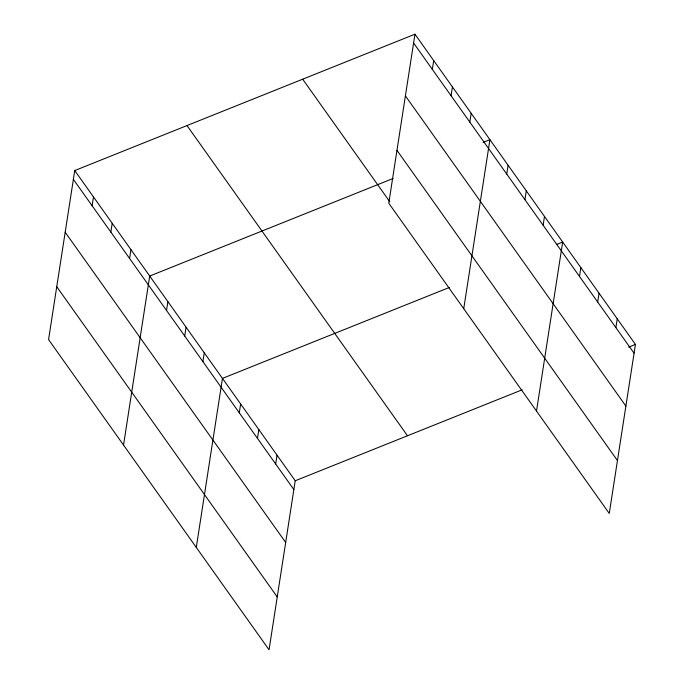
<?xml version="1.0" encoding="UTF-8"?>
<svg xmlns="http://www.w3.org/2000/svg" width="684" height="684" viewBox="0 0 684 684"><rect width="100%" height="100%" fill="white"/><g stroke="black" fill="none" stroke-linecap="round" stroke-linejoin="round"><path stroke-width="1.03" d="M74.736 170.564L48.564 339.589L269.051 649.8L295.223 480.766L74.736 170.564L414.949 34.2L635.436 344.411L609.264 513.436L388.777 203.233L414.949 34.2M92.109 205.73L93.477 196.932M110.851 232.098L112.219 223.3M129.592 258.466L130.96 249.669M123.53 445.062L149.702 276.037L393.129 178.464M166.528 310.425L167.888 301.627M184.714 336.015L186.082 327.217M202.909 361.605L204.268 352.807M196.291 547.431L222.462 378.397L449.439 287.425M239.289 412.794L240.648 403.996M257.475 438.384L258.843 429.586M275.669 463.974L277.029 455.176M432.331 69.366L433.69 60.568M451.072 95.734L452.432 86.936M469.814 122.103L471.173 113.305M463.743 308.698L489.915 139.673L483.135 142.383M506.741 174.061L508.101 165.263M524.927 199.651L526.295 190.853M543.122 225.25L544.481 216.443M536.504 411.067L562.676 242.042L556.87 244.368M579.502 276.43L580.861 267.632M597.688 302.02L599.056 293.222M615.882 327.61L617.242 318.812M295.223 480.766L522.2 389.794M628.656 347.121L635.436 344.411M413.589 42.998L634.068 353.209M405.398 95.871L625.886 406.082M396.968 150.352L617.455 460.563M302.679 79.199L389.769 201.729M187.006 125.565L407.493 435.768M73.368 179.362L293.855 489.573M65.185 232.235L285.673 542.446M56.755 286.716L277.234 596.927"/></g></svg>
